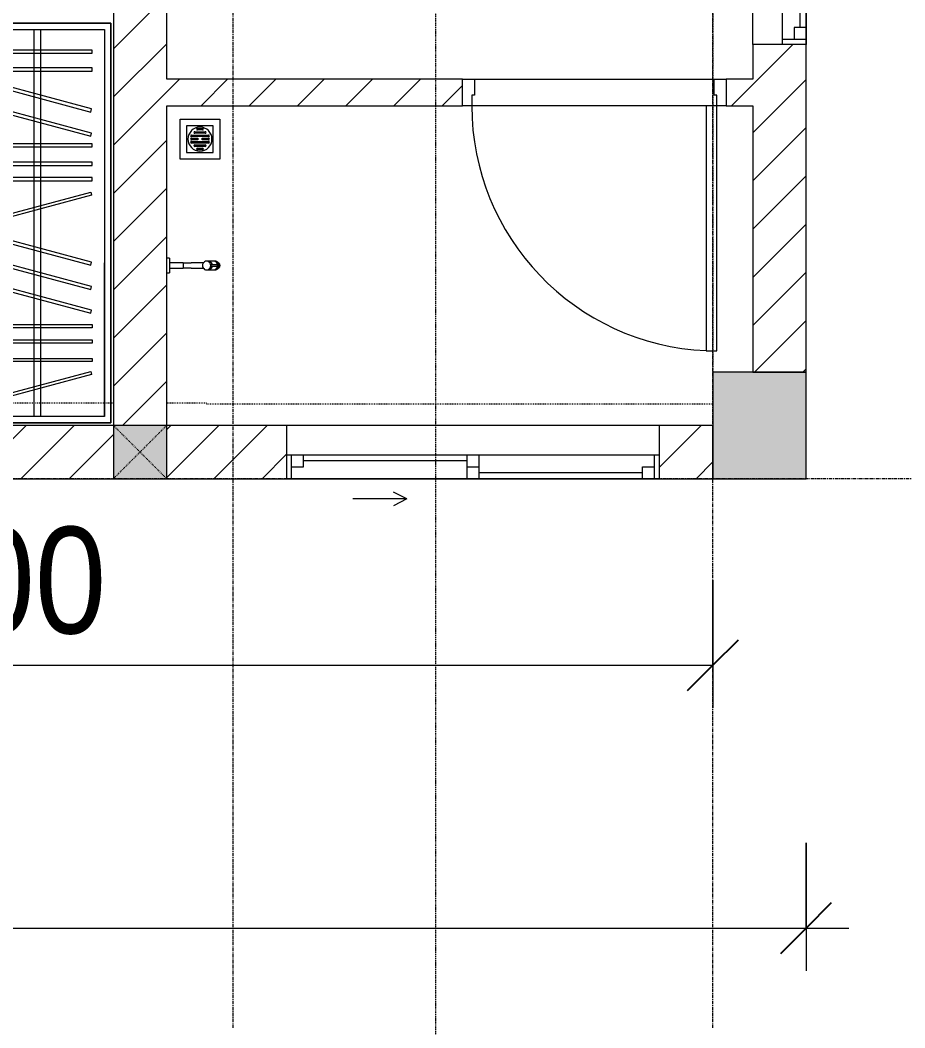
# Model space of a CAD drawing. Header units: millimetres. Extents: x 1591 to 240306, y -15958 to 82755.
# Drawn here: x 52854 to 56175, y 15175 to 18958 of the extents above; entities that cross this region are included whole.
import ezdxf

# ---------------------------------------------------------------- set-up
doc = ezdxf.new("R2010")
doc.units = ezdxf.units.MM
for name, pattern in [('Dash', [6, 3, -3]), ('Dash 1_8_', [6.35, 3.175, -3.175]), ('Dash Dot 3_16_', [7.9375, 4.7625, -1.5875, 0, -1.5875]), ('Grid Line', [22.225, 12.7, -3.175, 3.175, -3.175])]:
    doc.linetypes.add(name, pattern=pattern)
for name, color, linetype, lineweight in [('0-1', 7, 'Continuous', 5), ('A-ANNO-DIMS', 211, 'Continuous', 9), ('A-ANNO-DIMS-160', 211, 'Continuous', 9), ('A-AREA', 32, 'Dash 1_8_', 9), ('A-DETL-GENF-2', 1, 'Continuous', 9), ('A-DOOR-3', 1, 'Continuous', 9), ('A-DOOR-FRAM-1', 1, 'Continuous', 9), ('A-FLOR', 192, 'Continuous', 9), ('A-GLAZ', 151, 'Continuous', 9), ('A-WALL', 113, 'Continuous', 9), ('A-WALL-3', 113, 'Continuous', 18), ('A-WALL-PATT-2', 111, 'Continuous', 9), ('G-ANNO-SYMB-1', 111, 'Dash Dot 3_16_', 18), ('I-FURN-1', 254, 'Continuous', 9), ('M-EQPM', 50, 'Continuous', 9), ('P-SANR-FIXT', 6, 'Continuous', 9), ('S-COLS', 52, 'Continuous', 9), ('S-COLS-1', 52, 'Continuous', 5), ('S-COLS-2', 7, 'Continuous', 18), ('S-COLS-5', 52, 'Continuous', 18), ('S-COLS-HDLN', 52, 'Dash', 9), ('S-GRID-1', 1, 'Grid Line', 9)]:
    doc.layers.add(name, color=color, linetype=linetype, lineweight=lineweight)
doc.styles.add('UTM Avo', font='UTM Avo.ttf', dxfattribs={"width": 0.9, "height": 400})
doc.dimstyles.new('1_Dim_chi_tiet_2_5', dxfattribs={"dimscale": 304.8, "dimtxt": 399.720379, "dimasz": 0.629921, "dimexe": 0.524934, "dimexo": 0.0625, "dimgap": 0.052493, "dimtad": 1, "dimdec": 0, "dimrnd": 5, "dimzin": 0, "dimdsep": 46, "dimtxsty": 'UTM Avo', "dimblk1": 'OBLIQUE', "dimblk2": 'OBLIQUE', "dimsah": 1, "dimcen": 0.09, "dimdle": 0.524934, "dimazin": 0, "dimtfac": 1, "dimtdec": 4, "dimtix": 1, "dimtmove": 0, "dimatfit": 3, "dimfxl": 1.049869, "dimfxlon": 1, "dimtvp": 1, "dimtolj": 1, "dimtzin": 0, "dimarcsym": 2})
pattern_1 = [(45, (11001.35, 0), (-90.50967, 90.50967), [])]

# ---------------------------------------------------------------- blocks, each defined once
blk = doc.blocks.new('NCV_TKTC_KET CAU_rvt-1-TKCS_MB TẦNG 3-4')
at = {"layer": 'S-COLS-1'}
blk.add_hatch(color=256, dxfattribs=at).paths.add_polyline_path([(44802.6, 17236.9), (44802.6, 17636.9), (44452.6, 17636.9), (44452.6, 17236.9)])
at = {"layer": 'S-COLS-2'}
for p, q in [((44802.6, 17636.9), (44452.6, 17636.9)), ((44452.6, 17636.9), (44452.6, 17236.9)), ((44802.6, 17236.9), (44802.6, 17636.9)), ((44452.6, 17236.9), (44802.6, 17236.9))]:
    blk.add_line(p, q, dxfattribs=at)
blk = doc.blocks.new('TU QUAN AO-SUITE ROOM_3 - TU QUAN AO-SUITE ROOM_3-885817-TKCS_MB TẦNG 3-4')
at = {"layer": 'I-FURN-1'}
for p, q in [((0, 0), (-550, 0)), ((-550, 0), (-550, -1500)), ((-550, -1500), (-550, 0)), ((-550, 0), (0, 0)), ((0, -1500), (0, 0)), ((0, 0), (0, -1500)), ((-550, -24), (-550, -576)), ((-526, -24), (-24, -24)), ((-526, -1476), (-526, -24)), ((-526, -24), (-526, -600)), ((-287, -24), (-287, -576)), ((-263, -24), (-263, -576)), ((-24, -24), (-24, -1476)), ((-478.3, -181.1), (-61.3, -69.4)), ((-61.3, -69.4), (-58.2, -80.9)), ((-58.2, -80.9), (-475.2, -192.7)), ((-475.2, -192.7), (-478.3, -181.1)), ((-480.1, -229.7), (-50.1, -229.7)), ((-480.1, -241.7), (-480.1, -229.7)), ((-50.1, -241.7), (-480.1, -241.7)), ((-50.1, -229.7), (-50.1, -241.7)), ((-480.1, -299.2), (-50.1, -299.2)), ((-480.1, -311.2), (-480.1, -299.2)), ((-50.1, -299.2), (-50.1, -311.2)), ((-50.1, -311.2), (-480.1, -311.2)), ((-480.1, -356.4), (-50.1, -356.4)), ((-480.1, -368.4), (-480.1, -356.4)), ((-50.1, -368.4), (-480.1, -368.4)), ((-50.1, -356.4), (-50.1, -368.4)), ((-475.2, -411.5), (-478.3, -423.1)), ((-58.2, -523.3), (-475.2, -411.5)), ((-478.3, -423.1), (-61.3, -534.9)), ((-475.2, -500.3), (-478.3, -511.9)), ((-478.3, -511.9), (-61.3, -623.6)), ((-58.2, -612.1), (-475.2, -500.3)), ((-61.3, -534.9), (-58.2, -523.3)), ((-526, -1476), (-526, -600)), ((-475.2, -591.5), (-478.3, -603.1)), ((-478.3, -603.1), (-61.3, -714.9)), ((-58.2, -703.3), (-475.2, -591.5)), ((-287, -576), (-287, -1476)), ((-263, -576), (-263, -1476)), ((-61.3, -623.6), (-58.2, -612.1)), ((-61.3, -714.9), (-58.2, -703.3)), ((-478.3, -853.9), (-61.3, -742.1)), ((-58.2, -753.7), (-475.2, -865.5)), ((-61.3, -742.1), (-58.2, -753.7)), ((-475.2, -865.5), (-478.3, -853.9)), ((-480.1, -908.6), (-480.1, -920.6)), ((-480.1, -908.6), (-480.1, -920.6)), ((-50.1, -908.6), (-480.1, -908.6)), ((-480.1, -920.6), (-50.1, -920.6)), ((-50.1, -920.6), (-50.1, -908.6)), ((-480.1, -965.8), (-480.1, -977.8)), ((-480.1, -965.8), (-480.1, -977.8)), ((-50.1, -965.8), (-480.1, -965.8)), ((-480.1, -977.8), (-50.1, -977.8)), ((-50.1, -977.8), (-50.1, -965.8)), ((-480.1, -1035.3), (-480.1, -1047.3)), ((-480.1, -1035.3), (-480.1, -1047.3)), ((-50.1, -1035.3), (-480.1, -1035.3)), ((-480.1, -1047.3), (-50.1, -1047.3)), ((-50.1, -1047.3), (-50.1, -1035.3)), ((-475.2, -1075.3), (-478.3, -1086.9)), ((-478.3, -1086.9), (-61.3, -1198.6)), ((-58.2, -1187.1), (-475.2, -1075.3)), ((-475.2, -1166.5), (-478.3, -1178.1)), ((-58.2, -1278.3), (-475.2, -1166.5)), ((-478.3, -1178.1), (-61.3, -1289.9)), ((-61.3, -1198.6), (-58.2, -1187.1)), ((-61.3, -1289.9), (-58.2, -1278.3)), ((-480.1, -1320.5), (-480.1, -1332.5)), ((-480.1, -1320.5), (-480.1, -1332.5)), ((-50.1, -1320.5), (-480.1, -1320.5)), ((-50.1, -1332.5), (-50.1, -1320.5)), ((-480.1, -1332.5), (-50.1, -1332.5)), ((-480.1, -1386.9), (-480.1, -1398.9)), ((-480.1, -1386.9), (-480.1, -1398.9)), ((-50.1, -1386.9), (-480.1, -1386.9)), ((-480.1, -1398.9), (-50.1, -1398.9)), ((-50.1, -1398.9), (-50.1, -1386.9)), ((-550, -1500), (0, -1500)), ((0, -1500), (-550, -1500)), ((-24, -1476), (-526, -1476))]:
    blk.add_line(p, q, dxfattribs=at)
blk = doc.blocks.new('NCV_TKTC_TANG 3 - 4_rvt-2-TKCS_MB TẦNG 3-4')
at = {"layer": 'I-FURN-1', "rotation": 180}
blk.add_blockref('TU QUAN AO-SUITE ROOM_3 - TU QUAN AO-SUITE ROOM_3-885817-TKCS_MB TẦNG 3-4', (41642.6, 17446.9), dxfattribs=at)
blk = doc.blocks.new('1_FAMILY RVT - W01-WxH 1400x1400xmm-389822-TKCS_MB TẦNG 3-4')
at = {"layer": 'A-GLAZ'}
for p, q in [((248.4, 172.39), (299.2, 197.79)), ((248.4, 172.39), (299.2, 146.99)), ((248.4, 172.39), (451.6, 172.39)), ((-700, 96.19), (-700, -103.81)), ((700, 96.19), (-700, 96.19)), ((-700, 96.19), (-636.5, 96.19)), ((-680.95, 96.19), (-680.95, 7.29)), ((-636.5, 96.19), (-22.225, 96.19)), ((-636.5, 96.19), (-636.5, 51.74)), ((-22.225, 7.29), (-22.225, 96.19)), ((-22.225, 96.19), (22.225, 96.19)), ((22.225, 96.19), (680.95, 96.19)), ((22.225, 96.19), (22.225, 7.29)), ((680.95, 96.19), (700, 96.19)), ((680.95, 96.19), (680.95, 7.29)), ((700, -103.81), (700, 96.19)), ((-636.5, 51.74), (-680.95, 51.74)), ((-636.5, 73.965), (-22.225, 73.965)), ((22.225, 51.74), (-22.225, 51.74)), ((636.5, 51.74), (636.5, 7.29)), ((680.95, 51.74), (636.5, 51.74)), ((-700, 7.29), (-680.95, 7.29)), ((-680.95, 7.29), (-22.225, 7.29)), ((-22.225, 7.29), (22.225, 7.29)), ((22.225, 29.515), (636.5, 29.515)), ((22.225, 7.29), (636.5, 7.29)), ((636.5, 7.29), (700, 7.29)), ((-700, -103.81), (700, -103.81))]:
    blk.add_line(p, q, dxfattribs=at)
blk = doc.blocks.new('G1_SOF - BO TRU - 200x200-3054293-TKCS_MB TẦNG 3-4')
at = {"layer": 'S-COLS'}
blk.add_hatch(color=256, dxfattribs=at).paths.add_polyline_path([(100, -100), (100, 100), (-100, 100), (-100, -100)])
at = {"layer": 'S-COLS-5'}
for p, q in [((100, 100), (-100, 100)), ((-100, 100), (-100, -100)), ((100, -100), (100, 100)), ((-100, -100), (100, -100))]:
    blk.add_line(p, q, dxfattribs=at)
at = {"layer": 'S-COLS-HDLN'}
for p, q in [((100, 100), (-100, -100)), ((-100, 100), (100, -100))]:
    blk.add_line(p, q, dxfattribs=at)
blk = doc.blocks.new('FD_04 - FD_04-900x2200mm-4730700-TKCS_MB TẦNG 3-4')
at = {"layer": 'A-DETL-GENF-2'}
for p, q in [((460, -50), (420, -50)), ((420, -50), (420, -970)), ((460, -970), (460, -50)), ((420, -970), (460, -970))]:
    blk.add_line(p, q, dxfattribs=at)
blk.add_arc((460, -50), 920, 180, 267.5081, dxfattribs=at)
at = {"layer": 'A-DOOR-FRAM-1'}
for p, q in [((-495, 50), (-450, 50)), ((-495, -50), (-495, 50)), ((-450, 50), (-450, -10)), ((450, 50), (495, 50)), ((450, -10), (450, 50)), ((495, 50), (495, -50)), ((-450, -10), (-460, -10)), ((-460, -10), (-460, -50)), ((460, -10), (450, -10)), ((460, -50), (460, -10)), ((-460, -50), (-495, -50)), ((495, -50), (460, -50))]:
    blk.add_line(p, q, dxfattribs=at)
blk = doc.blocks.new('1_FAMILY RVT - W01-WxH 1400x1400xmm-411185-TKCS_MB TẦNG 3-4')
at = {"layer": 'A-GLAZ'}
for p, q in [((-700, 103.81), (700, 103.81)), ((-700, -96.19), (-700, 103.81)), ((700, 103.81), (700, -96.19)), ((-700, -7.29), (-680.95, -7.29)), ((-680.95, -7.29), (-22.225, -7.29)), ((-680.95, -96.19), (-680.95, -7.29)), ((-22.225, -7.29), (22.225, -7.29)), ((-22.225, -7.29), (-22.225, -96.19)), ((22.225, -7.29), (636.5, -7.29)), ((22.225, -96.19), (22.225, -7.29)), ((22.225, -29.515), (636.5, -29.515)), ((636.5, -7.29), (700, -7.29)), ((636.5, -51.74), (636.5, -7.29)), ((680.95, -96.19), (680.95, -7.29)), ((-636.5, -51.74), (-680.95, -51.74)), ((-636.5, -96.19), (-636.5, -51.74)), ((-636.5, -73.965), (-22.225, -73.965)), ((22.225, -51.74), (-22.225, -51.74)), ((680.95, -51.74), (636.5, -51.74)), ((700, -96.19), (-700, -96.19)), ((-700, -96.19), (-636.5, -96.19)), ((-636.5, -96.19), (-22.225, -96.19)), ((-22.225, -96.19), (22.225, -96.19)), ((22.225, -96.19), (680.95, -96.19)), ((680.95, -96.19), (700, -96.19)), ((248.4, -172.39), (299.2, -146.99)), ((248.4, -172.39), (299.2, -197.79)), ((248.4, -172.39), (451.6, -172.39))]:
    blk.add_line(p, q, dxfattribs=at)
blk = doc.blocks.new('THU NUOC - THU NUOC-1275255-TKCS_MB TẦNG 3-4')
at = {"layer": 'M-EQPM'}
for p, q in [((-66.3, -70.6), (-66.3, 79.4)), ((-66.3, 79.4), (83.7, 79.4)), ((83.7, 79.4), (83.7, -70.6)), ((58.7, 54.4), (-41.3, 54.4)), ((-41.3, 54.4), (-41.3, -45.6)), ((-1.1, 44.5), (18.5, 44.5)), ((18.5, 38.5), (-1.1, 38.5)), ((58.7, -45.6), (58.7, 54.4)), ((-23.3, 19.6), (40.9, 19.6)), ((40.9, 13.6), (-23.3, 13.6)), ((-23.3, 7.2), (0.7, 7.2)), ((0.7, 1.2), (-23.3, 1.2)), ((-11, 32.1), (28.5, 32.1)), ((28.5, 26.1), (-11, 26.1)), ((0.7, 7.2), (0.7, 1.2)), ((16.7, 1.2), (16.7, 7.2)), ((16.7, 7.2), (40.9, 7.2)), ((40.9, 1.2), (16.7, 1.2)), ((-23.3, -4.8), (40.9, -4.8)), ((40.9, -10.8), (-23.3, -10.8)), ((-11, -17.3), (28.5, -17.3)), ((28.5, -23.3), (-11, -23.3)), ((-1.1, -29.6), (18.5, -29.6)), ((18.5, -35.6), (-1.1, -35.6)), ((83.7, -70.6), (-66.3, -70.6)), ((-41.3, -45.6), (58.7, -45.6))]:
    blk.add_line(p, q, dxfattribs=at)
for centre, radius, start, end in [((8.7, 4.4), 45, 0, 180), ((8.7, 4.4), 45, 360, 180), ((-1.1, 41.5), 3, 90, 270), ((18.5, 41.5), 3, 270, 90), ((8.7, 4.4), 45, 180, 0), ((8.7, 4.4), 45, 180, 360), ((-23.3, 16.6), 3, 90, 270), ((-23.3, 4.2), 3, 90, 270), ((-11, 29.1), 3, 90, 270), ((28.5, 29.1), 3, 270, 90), ((40.9, 16.6), 3, 270, 90), ((40.9, 4.2), 3, 270, 90), ((-23.3, -7.8), 3, 90, 270), ((-11, -20.3), 3, 90, 270), ((-1.1, -32.6), 3, 90, 270), ((18.5, -32.6), 3, 270, 90), ((28.5, -20.3), 3, 270, 90), ((40.9, -7.8), 3, 270, 90)]:
    blk.add_arc(centre, radius, start, end, dxfattribs=at)
blk = doc.blocks.new('Blocks_Link Wall Mounted Faucet_F03482EN - Unique-V202-TKCS_MB TẦNG 3-4')
at = {"layer": 'P-SANR-FIXT'}
for p, q in [((-27, 0), (-27, -10)), ((-27, -10), (-26.1, -10)), ((27, -10), (-27, -10)), ((-10, -10), (-10, -62.5)), ((10, -62.5), (10, -10)), ((26.1, -10), (27, -10)), ((27, -10), (27, 0)), ((-5, -62.5), (-10, -62.5)), ((-2.6, -62.5), (-4.9, -62.5)), ((0, -62.5), (-2.5, -62.5)), ((2.5, -62.5), (0, -62.5)), ((10, -62.5), (2.6, -62.5)), ((-10, -91.3), (-10, -138.2)), ((10, -138.2), (10, -91.3)), ((-16.6, -149.8), (-16.6, -155.7)), ((16.6, -155.7), (16.6, -149.8)), ((-16.6, -156.2), (-16.6, -175.9)), ((-16.6, -176.5), (-16.6, -180.2)), ((-11.6, -187.2), (-11.6, -189.5)), ((-3, -167.9), (-3, -189.9)), ((3, -189.9), (3, -167.9)), ((11.6, -189.5), (11.6, -187.2)), ((16.6, -175.9), (16.6, -156.2)), ((16.6, -180.2), (16.6, -176.5))]:
    blk.add_line(p, q, dxfattribs=at)
at = {"layer": 'P-SANR-FIXT', "flags": 128}
for points in [[(-10, -91.3), (-10, -88.2), (-10, -85.1), (-10, -81.9), (-10, -78.7), (-10, -75.5), (-10, -72.3), (-10, -69), (-10, -65.7), (-10, -62.5)], [(10, -62.5), (10, -65.8), (10, -69.1), (10, -72.4), (10, -75.6), (10, -78.8), (10, -82), (10, -85.2), (10, -88.3), (10, -91.3)]]:
    blk.add_lwpolyline(points, dxfattribs=at)
at = {"layer": 'P-SANR-FIXT'}
for centre, major_axis, ratio, start_param, end_param in [((0, -62.5), (-10, 0), 0.025141, 4.712389, 6.283185), ((0, -62.5), (-10, 0), 0.025141, 3.141593, 4.712389), ((0, -149.8), (16.6, 0), 0.927184, 1.570796, 4.712389), ((0, -149.8), (16.6, 0), 0.927184, 4.712389, 7.853982), ((0, -155.7), (16.6, 0), 0.927184, 2.929438, 4.538682), ((0, -156.2), (16.6, 0), 0.927184, 2.909063, 4.538681), ((0, -180.2), (16.6, 0), 0.927184, 3.006493, 4.712389), ((0, -175.9), (16.6, 0), 0.927184, 3.141593, 4.712389), ((0, -176.5), (16.6, 0), 0.927184, 3.141593, 4.712389), ((0, -189.5), (11.6, 0), 0.927184, 2.958424, 4.712389), ((0, -185.8), (12, 0), 0.927184, 3.318369, 4.712389), ((0, -186.4), (11.6, 0), 0.927184, 3.258388, 3.665191), ((0, -186.4), (10.8, 0), 0.927184, 3.327301, 3.665191), ((0, -183.2), (12, 0), 0.927184, 3.630775, 4.336226), ((0, -189.9), (3, 0), 0.374607, 1.570796, 4.712389), ((0, -175.9), (-16.6, 0), 0.927184, 1.570796, 3.141593), ((0, -176.5), (-16.6, 0), 0.927184, 1.570796, 3.141593), ((0, -180.2), (-16.6, 0), 0.927184, 1.570796, 3.276692), ((0, -189.5), (-11.6, 0), 0.927184, 1.570796, 3.324762), ((0, -185.8), (-12, 0), 0.927184, 1.570796, 2.964816), ((0, -183.2), (-12, 0), 0.927184, 1.570796, 2.65241), ((0, -189.9), (-3, 0), 0.374607, 1.570796, 4.712389), ((0, -155.7), (16.6, 0), 0.927184, 4.886096, 6.49534), ((0, -156.2), (16.6, 0), 0.927184, 4.886097, 6.515715), ((0, -186.4), (10.8, 0), 0.927184, 5.759587, 6.097477), ((0, -186.4), (11.6, 0), 0.927184, 5.759587, 6.16639)]:
    blk.add_ellipse(centre, major_axis=major_axis, ratio=ratio, start_param=start_param, end_param=end_param, dxfattribs=at)
for points, knots in [([(-2.6, -168.6), (-2.7, -168.5), (-2.8, -168.3), (-3, -168.1), (-3, -167.9), (-3, -167.8), (-2.9, -167.6), (-2.7, -167.5), (-2.3, -167.3), (-1.8, -167.2), (-1.1, -167.1), (-0.5, -167.1), (0, -167.1)], [0.3333333, 0.3333333, 0.3333333, 0.3333333, 0.3888889, 0.4444444, 0.5138889, 0.5486111, 0.5833333, 0.6527778, 0.7222222, 0.7916667, 0.8611111, 1, 1, 1, 1]), ([(0, -167.1), (0.2, -167.1), (0.5, -167.1), (1, -167.1), (1.5, -167.1), (1.9, -167.2), (2.3, -167.3), (2.6, -167.4), (2.8, -167.6), (3, -167.8), (3, -167.9), (3, -168.1), (2.9, -168.3), (2.8, -168.4), (2.7, -168.5)], [0, 0, 0, 0, 0.0555556, 0.1111111, 0.1666667, 0.2222222, 0.2777778, 0.3333333, 0.3888889, 0.4444444, 0.5138889, 0.5486111, 0.5833333, 0.6527778, 0.6527778, 0.6527778, 0.6527778])]:
    blk.add_open_spline(points, degree=3, knots=knots, dxfattribs=at)
blk = doc.blocks.new('DIMBLOCK17-TKCS_MB TẦNG 3-4')
at = {"layer": 'A-ANNO-DIMS-160'}
for p, q in [((49853.9, 16856.3), (49853.9, 16376.3)), ((49853.9, 16536.3), (49853.9, 16856.3)), ((55453.9, 16856.3), (55453.9, 16376.3)), ((55453.9, 16536.3), (55453.9, 16856.3)), ((49853.9, 16536.3), (55453.9, 16536.3))]:
    blk.add_line(p, q, dxfattribs=at)
at = {"layer": 'A-ANNO-DIMS-160', "lineweight": 25}
for p, q in [((49853.9, 16536.3), (49949.9, 16632.3)), ((55453.9, 16536.3), (55549.9, 16632.3)), ((49853.9, 16536.3), (49757.9, 16440.3)), ((55453.9, 16536.3), (55357.9, 16440.3))]:
    blk.add_line(p, q, dxfattribs=at)
at = {"layer": 'A-ANNO-DIMS-160', "color": 0, "insert": (52106.1, 17056), "char_height": 400, "width": 1314.636, "attachment_point": 1, "line_spacing_factor": 1.110334, "style": 'UTM Avo'}
blk.add_mtext('5600', dxfattribs=at)
blk = doc.blocks.new('_Oblique')
at = {"color": 0, "linetype": 'ByBlock', "lineweight": -2}
blk.add_line((-0.5, -0.5), (0.5, 0.5), dxfattribs=at)
blk = doc.blocks.new('DIMBLOCK148-TKCS_MB TẦNG 3-4')
at = {"layer": 'A-ANNO-DIMS-160'}
for p, q in [((44653.9, 15869.3), (44653.9, 15389.3)), ((44653.9, 15549.3), (44653.9, 15869.3)), ((55803.9, 15869.3), (55803.9, 15389.3)), ((55803.9, 15549.3), (55803.9, 15869.3)), ((44493.9, 15549.3), (55963.9, 15549.3))]:
    blk.add_line(p, q, dxfattribs=at)
at = {"layer": 'A-ANNO-DIMS-160', "lineweight": 25}
for p, q in [((44653.9, 15549.3), (44749.9, 15645.3)), ((55803.9, 15549.3), (55899.9, 15645.3)), ((44653.9, 15549.3), (44557.9, 15453.3)), ((55803.9, 15549.3), (55707.9, 15453.3))]:
    blk.add_line(p, q, dxfattribs=at)
at = {"layer": 'A-ANNO-DIMS-160', "color": 0, "insert": (49544.2, 16068.9), "char_height": 400, "width": 1643.295, "attachment_point": 1, "line_spacing_factor": 1.110334, "style": 'UTM Avo'}
blk.add_mtext('11150', dxfattribs=at)

msp = doc.modelspace()

# ---------------------------------------------------------------- hatches: boundary and pattern name
at = {"layer": 'A-WALL-PATT-2'}
h = msp.add_hatch(dxfattribs=at)
h.set_pattern_fill('FP_1', color=256, style=0, pattern_type=2)
h.set_pattern_definition(pattern_1)
h.paths.add_polyline_path([(53203.9, 17436.9), (53403.9, 17436.9), (53403.9, 20336.9), (53203.9, 20336.9), (53203.9, 18326.7)])
h = msp.add_hatch(dxfattribs=at)
h.set_pattern_fill('FP_1', color=256, style=0, pattern_type=2)
h.set_pattern_definition(pattern_1)
h.paths.add_polyline_path([(55603.9, 17636.9), (55803.9, 17636.9), (55803.9, 18866.9), (55603.9, 18866.9), (55603.9, 18636.9)])
h.paths.add_polyline_path([(55803.9, 20266.9), (55803.9, 20336.9), (55603.9, 20336.9), (55603.9, 20266.9)])
h = msp.add_hatch(dxfattribs=at)
h.set_pattern_fill('FP_1', color=256, style=0, pattern_type=2)
h.set_pattern_definition(pattern_1)
h.paths.add_polyline_path([(55503.9, 18636.9), (55603.9, 18636.9), (55603.9, 18736.9), (55503.9, 18736.9)])
h.paths.add_polyline_path([(53403.9, 18636.9), (54513.9, 18636.9), (54513.9, 18736.9), (53403.9, 18736.9)])
h = msp.add_hatch(dxfattribs=at)
h.set_pattern_fill('FP_1', color=256, style=0, pattern_type=2)
h.set_pattern_definition(pattern_1)
h.paths.add_polyline_path([(53553.9, 17236.9), (53553.9, 17436.9), (53403.9, 17436.9), (53403.9, 17236.9)])
h.paths.add_polyline_path([(52607.9, 17236.9), (53203.9, 17236.9), (53203.9, 17436.9), (49654, 17436.9), (49654, 17236.9)])
h = msp.add_hatch(dxfattribs=at)
h.set_pattern_fill('FP_1', color=256, style=0, pattern_type=2)
h.set_pattern_definition(pattern_1)
h.paths.add_polyline_path([(55253.9, 17236.9), (55453.9, 17236.9), (55453.9, 17436.9), (55253.9, 17436.9), (55253.9, 17268.5)])
h.paths.add_polyline_path([(53553.9, 17236.9), (53853.9, 17236.9), (53853.9, 17436.9), (53553.9, 17436.9), (53553.9, 17268.5)])

# ---------------------------------------------------------------- linework, layer by layer
at = {"layer": 'A-AREA'}
for p, q in [((55453.9, 24536.9), (55453.9, 17636.9)), ((53193.9, 17519.9), (52643.9, 17519.9)), ((53203.9, 17519.9), (53193.9, 17519.9)), ((53553.9, 17519.9), (53403.9, 17519.9)), ((53553.9, 17518.4), (55453.9, 17518.4))]:
    msp.add_line(p, q, dxfattribs=at)
at = {"layer": 'A-FLOR'}
msp.add_line((53403.9, 17437.4), (55453.9, 17437.4), dxfattribs=at)
at = {"layer": 'A-WALL'}
for p, q in [((54558.9, 18736.9), (55458.9, 18736.9)), ((55468.9, 18636.9), (54548.9, 18636.9))]:
    msp.add_line(p, q, dxfattribs=at)
at = {"layer": 'A-WALL-3'}
for p, q in [((53203.9, 20336.9), (53203.9, 17436.9)), ((53403.9, 18736.9), (53403.9, 20336.9)), ((55603.9, 18866.9), (55603.9, 18736.9)), ((55803.9, 17636.9), (55803.9, 18866.9)), ((54513.9, 18736.9), (53403.9, 18736.9)), ((54513.9, 18636.9), (54513.9, 18736.9)), ((55603.9, 18736.9), (55503.9, 18736.9)), ((55503.9, 18736.9), (55503.9, 18636.9)), ((53403.9, 17436.9), (53403.9, 18636.9)), ((53403.9, 18636.9), (54513.9, 18636.9)), ((55503.9, 18636.9), (55603.9, 18636.9)), ((55603.9, 18636.9), (55603.9, 17636.9)), ((55603.9, 17636.9), (55803.9, 17636.9)), ((53203.9, 17436.9), (49654, 17436.9)), ((53853.9, 17436.9), (53403.9, 17436.9)), ((55453.9, 17436.9), (55253.9, 17436.9)), ((55453.9, 17236.9), (55453.9, 17436.9)), ((49654, 17236.9), (53203.9, 17236.9)), ((53403.9, 17236.9), (53853.9, 17236.9)), ((55253.9, 17236.9), (55453.9, 17236.9))]:
    msp.add_line(p, q, dxfattribs=at)
at = {"layer": 'G-ANNO-SYMB-1'}
msp.add_line((54412.7, 82373.8), (54412.7, 13320.5), dxfattribs=at)
at = {"layer": 'S-GRID-1'}
for p, q in [((53653.9, 15175.3), (53653.9, 19175.3)), ((55453.9, 15175.3), (55453.9, 19175.3)), ((139245.7, 17236.9), (45492.6, 17236.9))]:
    msp.add_line(p, q, dxfattribs=at)

# ---------------------------------------------------------------- block references
at = {"layer": '0-1'}
for name in ['NCV_TKTC_KET CAU_rvt-1-TKCS_MB TẦNG 3-4', 'NCV_TKTC_TANG 3 - 4_rvt-2-TKCS_MB TẦNG 3-4']:
    msp.add_blockref(name, (11001.4, 0), dxfattribs=at)
at = {"layer": 'A-DOOR-3'}
msp.add_blockref('FD_04 - FD_04-900x2200mm-4730700-TKCS_MB TẦNG 3-4', (55008.9, 18686.9), dxfattribs=at)
at = {"layer": 'A-GLAZ'}
for name, p, rotation in [('1_FAMILY RVT - W01-WxH 1400x1400xmm-411185-TKCS_MB TẦNG 3-4', (55707.7, 19566.9), 89.99999999999993), ('1_FAMILY RVT - W01-WxH 1400x1400xmm-389822-TKCS_MB TẦNG 3-4', (54553.9, 17333.1), 180)]:
    msp.add_blockref(name, p, dxfattribs=dict(at, rotation=rotation))
at = {"layer": 'M-EQPM'}
msp.add_blockref('THU NUOC - THU NUOC-1275255-TKCS_MB TẦNG 3-4', (53520.2, 18507.5), dxfattribs=at)
at = {"layer": 'P-SANR-FIXT', "rotation": 89.9999999999999}
msp.add_blockref('Blocks_Link Wall Mounted Faucet_F03482EN - Unique-V202-TKCS_MB TẦNG 3-4', (53403.9, 18037.2), dxfattribs=at)
at = {"layer": 'S-COLS'}
msp.add_blockref('G1_SOF - BO TRU - 200x200-3054293-TKCS_MB TẦNG 3-4', (53303.9, 17336.9), dxfattribs=at)

# ---------------------------------------------------------------- dimensions: what is measured, and where the dimension line sits
at = {"layer": 'A-ANNO-DIMS'}
for base, p1, p2, override, picture, middle in [((55453.9, 16536.3), (49853.9, 16856.3), (55453.9, 16856.3), {"dimpost": '<>', "dimfxl": 5600}, 'DIMBLOCK17-TKCS_MB TẦNG 3-4', (52653.9, 16759.3)), ((55803.9, 15549.3), (44653.9, 15869.3), (55803.9, 15869.3), {"dimpost": '<>', "dimfxl": 11150}, 'DIMBLOCK148-TKCS_MB TẦNG 3-4', (50228.9, 15772.3))]:
    dim = msp.add_linear_dim(base=base, p1=p1, p2=p2, dimstyle='1_Dim_chi_tiet_2_5', override=override, dxfattribs=at)
    dim.commit()
    dim.dimension.update_dxf_attribs({"geometry": picture, "text_midpoint": middle})

doc.saveas('drawing.dxf')
